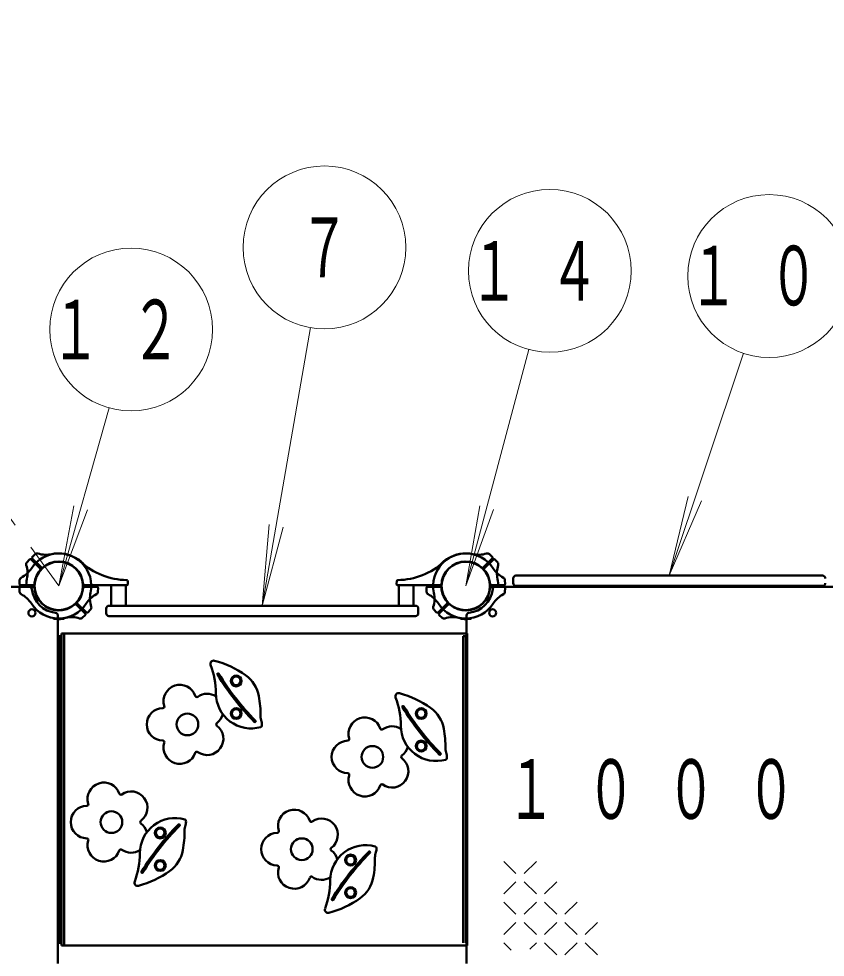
# Model space of a CAD drawing. Units: millimetres on the paper, scale 1:50. Extents: x -385 to 0, y -594 to 267.
# Drawn here: x -215.08 to -185.36, y 187.92 to 222.5 of the extents above; entities that cross this region are included whole.
import ezdxf
from ezdxf.enums import TextEntityAlignment as Align

# ---------------------------------------------------------------- set-up
doc = ezdxf.new("R2010")
doc.units = ezdxf.units.MM
doc.linetypes.add('USER2', pattern=[6, 3, -1, 1, -1])
doc.layers.add('LY_1', color=140, linetype='Continuous', lineweight=50)
doc.styles.add('ＭＳ ゴシック', font='')
doc.styles.get('ＭＳ ゴシック').set_extended_font_data('MS Gothic')

msp = doc.modelspace()

# ---------------------------------------------------------------- linework, layer by layer
at = {"layer": 'LY_1', "color": 7, "linetype": 'USER2', "lineweight": 13}
msp.add_line((-228.66, 222.496), (-213.605, 201.596), dxfattribs=at)
at = {"layer": 'LY_1', "color": 7, "lineweight": 13}
for p, q in [((-204.327, 211.116), (-206.105, 200.866)), ((-196.28, 210.309), (-198.605, 201.596)), ((-188.371, 210.171), (-191.105, 201.976)), ((-211.753, 208.158), (-213.605, 201.596)), ((-191.105, 201.976), (-190.407, 204.894)), ((-191.105, 201.976), (-189.911, 204.729)), ((-213.605, 201.596), (-213.045, 204.544)), ((-213.605, 201.596), (-212.541, 204.402)), ((-198.605, 201.596), (-198.087, 204.551)), ((-198.605, 201.596), (-197.582, 204.417)), ((-206.105, 200.866), (-205.852, 203.856)), ((-206.105, 200.866), (-205.337, 203.766)), ((-196.753, 190.999), (-197.203, 191.449)), ((-196.003, 191.449), (-196.453, 190.999)), ((-196.753, 190.699), (-197.203, 190.249)), ((-196.003, 190.249), (-196.453, 190.699)), ((-195.253, 190.699), (-195.703, 190.249)), ((-196.753, 189.499), (-197.203, 189.949)), ((-196.003, 189.949), (-196.453, 189.499)), ((-195.253, 189.499), (-195.703, 189.949)), ((-194.503, 189.949), (-194.953, 189.499)), ((-196.753, 189.199), (-197.203, 188.749)), ((-196.003, 188.749), (-196.453, 189.199)), ((-195.253, 189.199), (-195.703, 188.749)), ((-194.503, 188.749), (-194.953, 189.199)), ((-193.753, 189.199), (-194.203, 188.749)), ((-196.936, 188.181), (-197.203, 188.449)), ((-196.003, 188.449), (-196.242, 188.209)), ((-195.253, 187.999), (-195.703, 188.449)), ((-194.503, 188.449), (-194.953, 187.999)), ((-193.753, 187.999), (-194.203, 188.449))]:
    msp.add_line(p, q, dxfattribs=at)
at = {"layer": 'LY_1'}
for p, q in [((-214.579, 202.671), (-214.464, 202.778)), ((-197.631, 202.671), (-197.746, 202.778)), ((-214.68, 202.57), (-214.787, 202.455)), ((-214.289, 202.238), (-214.622, 202.571)), ((-214.247, 202.28), (-214.58, 202.614)), ((-212.91, 202.575), (-212.908, 202.577)), ((-212.627, 202.292), (-212.625, 202.294)), ((-199.583, 202.292), (-199.585, 202.294)), ((-199.3, 202.575), (-199.303, 202.577)), ((-197.963, 202.28), (-197.63, 202.614)), ((-197.921, 202.238), (-197.588, 202.571)), ((-197.53, 202.57), (-197.423, 202.455)), ((-185.455, 201.976), (-196.755, 201.976)), ((-215.054, 201.668), (-215.049, 201.813)), ((-214.543, 201.626), (-215.014, 201.626)), ((-212.668, 201.626), (-211.096, 201.626)), ((-211.677, 201.626), (-211.677, 200.866)), ((-211.133, 201.626), (-211.133, 200.866)), ((-211.056, 201.669), (-211.062, 201.773)), ((-201.154, 201.669), (-201.148, 201.773)), ((-199.543, 201.626), (-201.114, 201.626)), ((-201.077, 201.626), (-201.077, 200.866)), ((-200.533, 201.626), (-200.533, 200.866)), ((-197.668, 201.626), (-197.197, 201.626)), ((-197.157, 201.668), (-197.162, 201.813)), ((-196.855, 201.876), (-196.855, 201.696)), ((-221.105, 201.566), (-214.697, 201.566)), ((-215.054, 201.525), (-215.048, 201.368)), ((-214.543, 201.566), (-215.014, 201.566)), ((-212.668, 201.566), (-212.197, 201.566)), ((-212.157, 201.525), (-212.162, 201.38)), ((-200.054, 201.525), (-200.049, 201.38)), ((-199.543, 201.566), (-200.014, 201.566)), ((-197.668, 201.566), (-197.197, 201.566)), ((-191.105, 201.566), (-197.513, 201.566)), ((-197.157, 201.525), (-197.162, 201.368)), ((-185.455, 201.596), (-196.755, 201.596)), ((-191.105, 201.566), (-184.697, 201.566)), ((-212.963, 200.912), (-212.63, 200.579)), ((-212.921, 200.955), (-212.588, 200.622)), ((-199.289, 200.955), (-199.622, 200.622)), ((-199.247, 200.912), (-199.58, 200.579)), ((-212.53, 200.623), (-212.431, 200.729)), ((-211.855, 200.586), (-211.855, 200.766)), ((-211.755, 200.866), (-200.455, 200.866)), ((-200.355, 200.586), (-200.355, 200.766)), ((-199.68, 200.623), (-199.779, 200.729)), ((-213.805, 200.413), (-213.805, 200.41)), ((-213.635, 194.096), (-213.635, 200.504)), ((-213.405, 200.413), (-213.405, 200.41)), ((-212.631, 200.522), (-212.738, 200.422)), ((-211.755, 200.486), (-200.455, 200.486)), ((-199.579, 200.522), (-199.472, 200.422)), ((-198.805, 200.413), (-198.805, 200.41)), ((-198.575, 194.096), (-198.575, 200.504)), ((-198.405, 200.413), (-198.405, 200.41)), ((-213.605, 199.746), (-213.515, 199.746)), ((-213.605, 194.096), (-213.605, 199.746)), ((-213.515, 194.096), (-213.515, 199.746)), ((-213.501, 194.096), (-213.501, 199.846)), ((-213.501, 199.846), (-198.556, 199.846)), ((-213.408, 194.096), (-213.408, 199.846)), ((-198.695, 199.846), (-198.605, 199.846)), ((-198.605, 199.746), (-198.695, 199.746)), ((-198.695, 194.096), (-198.695, 199.746)), ((-198.605, 194.096), (-198.605, 199.746)), ((-198.556, 194.096), (-198.556, 199.846)), ((-213.635, 194.096), (-213.635, 187.689)), ((-213.605, 194.096), (-213.605, 188.446)), ((-213.515, 194.096), (-213.515, 188.446)), ((-213.501, 194.096), (-213.501, 188.346)), ((-213.408, 194.096), (-213.408, 188.346)), ((-198.695, 194.096), (-198.695, 188.446)), ((-198.605, 194.096), (-198.605, 188.446)), ((-198.575, 194.096), (-198.575, 187.689)), ((-198.556, 194.096), (-198.556, 188.346)), ((-213.605, 188.446), (-213.515, 188.446)), ((-213.501, 188.346), (-198.556, 188.346)), ((-198.695, 188.346), (-198.605, 188.346))]:
    msp.add_line(p, q, dxfattribs=at)
at = {"layer": 'LY_1', "color": 7, "lineweight": 13}
for centre in [(-203.814, 214.071), (-195.507, 213.207), (-187.422, 213.017), (-210.938, 211.045)]:
    msp.add_circle(centre, 3, dxfattribs=at)
at = {"layer": 'LY_1'}
for centre, radius in [((-213.605, 201.596), 0.891), ((-198.605, 201.596), 0.891), ((-214.595, 200.606), 0.13), ((-197.615, 200.606), 0.13), ((-207.065, 198.096), 0.2), ((-207.065, 198.096), 0.16), ((-208.865, 196.496), 0.4), ((-207.065, 196.896), 0.2), ((-207.065, 196.896), 0.16), ((-200.247, 196.896), 0.2), ((-200.247, 196.896), 0.16), ((-200.247, 195.696), 0.2), ((-200.247, 195.696), 0.16), ((-202.047, 195.296), 0.4), ((-211.665, 192.896), 0.4), ((-209.865, 192.496), 0.2), ((-209.865, 192.496), 0.16), ((-204.647, 191.896), 0.4), ((-202.847, 191.496), 0.2), ((-202.847, 191.496), 0.16), ((-209.865, 191.296), 0.2), ((-209.865, 191.296), 0.16), ((-202.847, 190.296), 0.2), ((-202.847, 190.296), 0.16)]:
    msp.add_circle(centre, radius, dxfattribs=at)
for centre, radius, start, end in [((-213.605, 201.596), 1.2, 90, 147.2728), ((-214.552, 202.642), 0.04, 133, 225), ((-214.404, 202.697), 0.1, 72.4588, 133), ((-214.073, 203.746), 1, 252.4588, 282.2728), ((-213.605, 201.596), 1.2, 45, 102.2728), ((-213.605, 201.596), 1.2, 47.7828, 90), ((-198.605, 201.596), 1.2, 77.7272, 135), ((-198.605, 201.596), 1.2, 90, 132.2172), ((-198.605, 201.596), 1.2, 32.7272, 90), ((-198.137, 203.746), 1, 257.7272, 287.5412), ((-197.806, 202.697), 0.1, 47, 107.5412), ((-197.659, 202.642), 0.04, 315, 47), ((-214.706, 202.396), 0.1, 137, 197.5412), ((-215.755, 202.064), 1, 347.7272, 17.5412), ((-214.651, 202.543), 0.04, 45, 137), ((-213.605, 201.596), 0.9, 90, 175.7293), ((-213.605, 201.596), 0.9, 45, 130.7293), ((-213.605, 201.596), 0.9, 4.2707, 90), ((-212.893, 202.563), 0.02, 53.6269, 135), ((-213.605, 201.596), 1.22, 45, 53.6269), ((-211.052, 204.411), 2.6, 227.7828, 268.9158), ((-213.605, 201.596), 1.2, 347.7272, 45), ((-213.605, 201.596), 1.22, 36.3731, 45), ((-212.639, 202.308), 0.02, 315, 36.3731), ((-201.159, 204.411), 2.6, 271.0842, 312.2172), ((-198.605, 201.596), 1.2, 135, 192.2728), ((-199.571, 202.308), 0.02, 143.6269, 225), ((-198.605, 201.596), 1.22, 135, 143.6269), ((-198.605, 201.596), 0.9, 90, 175.7293), ((-198.605, 201.596), 1.22, 126.3731, 135), ((-199.317, 202.563), 0.02, 45, 126.3731), ((-198.605, 201.596), 0.9, 49.2707, 135), ((-198.605, 201.596), 0.9, 4.2707, 90), ((-197.56, 202.543), 0.04, 43, 135), ((-196.455, 202.064), 1, 162.4588, 192.2728), ((-197.504, 202.396), 0.1, 342.4588, 43), ((-215.456, 202.786), 1, 297.4588, 327.2728), ((-213.605, 201.596), 0.9, 139.2707, 225), ((-214.317, 202.21), 0.04, 319.2707, 45), ((-214.218, 202.309), 0.04, 225, 310.7293), ((-213.605, 201.596), 0.9, 319.2707, 45), ((-198.605, 201.596), 0.9, 135, 220.7293), ((-197.992, 202.309), 0.04, 229.2707, 315), ((-198.605, 201.596), 0.9, 315, 40.7293), ((-197.893, 202.21), 0.04, 135, 220.7293), ((-196.754, 202.786), 1, 212.7272, 242.5412), ((-196.755, 201.876), 0.1, 90, 180), ((-185.455, 201.876), 0.1, 0, 90), ((-215.014, 201.666), 0.04, 178, 270), ((-214.949, 201.81), 0.1, 117.4588, 178), ((-214.949, 201.81), 0.1, 117.4588, 178), ((-213.605, 201.596), 1.2, 167.7272, 181.4325), ((-214.543, 201.666), 0.04, 270, 355.7293), ((-212.668, 201.666), 0.04, 184.2707, 270), ((-211.102, 201.771), 0.04, 3, 88.9159), ((-211.096, 201.666), 0.04, 270, 3), ((-201.114, 201.666), 0.04, 177, 270), ((-201.109, 201.771), 0.04, 91.0841, 177), ((-199.543, 201.666), 0.04, 270, 355.7293), ((-197.668, 201.666), 0.04, 184.2707, 270), ((-198.605, 201.596), 1.2, 358.5675, 12.2728), ((-197.262, 201.81), 0.1, 2, 62.5412), ((-197.262, 201.81), 0.1, 2, 62.5412), ((-197.197, 201.666), 0.04, 270, 2), ((-196.755, 201.696), 0.1, 180, 270), ((-185.455, 201.696), 0.1, 270, 0), ((-215.014, 201.526), 0.04, 90, 182), ((-214.949, 201.383), 0.1, 182, 242.5412), ((-215.456, 200.407), 1, 32.7272, 62.5412), ((-214.697, 201.466), 0.1, 6.7872, 90), ((-213.605, 201.596), 1, 186.7872, 263.2128), ((-214.543, 201.526), 0.04, 4.2707, 90), ((-213.605, 201.596), 0.9, 184.2707, 270), ((-213.605, 201.596), 0.9, 270, 355.7293), ((-212.668, 201.526), 0.04, 90, 175.7293), ((-211.754, 200.407), 1, 117.4588, 147.2728), ((-211.455, 201.129), 1, 167.7272, 197.5412), ((-212.262, 201.383), 0.1, 297.4588, 358), ((-212.197, 201.526), 0.04, 358, 90), ((-200.014, 201.526), 0.04, 90, 182), ((-199.949, 201.383), 0.1, 182, 242.5412), ((-200.456, 200.407), 1, 32.7272, 62.5412), ((-200.755, 201.129), 1, 342.4588, 12.2728), ((-199.543, 201.526), 0.04, 4.2707, 90), ((-198.605, 201.596), 0.9, 184.2707, 270), ((-198.605, 201.596), 0.9, 270, 355.7293), ((-198.605, 201.596), 1, 276.7872, 353.2128), ((-197.668, 201.526), 0.04, 90, 175.7293), ((-197.513, 201.466), 0.1, 90, 173.2128), ((-196.754, 200.407), 1, 117.4588, 147.2728), ((-197.262, 201.383), 0.1, 297.4588, 358), ((-197.197, 201.526), 0.04, 358, 90), ((-213.605, 201.596), 1.2, 212.7272, 270), ((-213.605, 201.596), 0.9, 225, 310.7293), ((-213.605, 201.596), 1.2, 270, 327.2728), ((-212.992, 200.884), 0.04, 45, 130.7293), ((-212.893, 200.983), 0.04, 139.2707, 225), ((-198.605, 201.596), 1.2, 212.7272, 270), ((-199.317, 200.983), 0.04, 315, 40.7293), ((-199.218, 200.884), 0.04, 49.2707, 135), ((-198.605, 201.596), 0.9, 229.2707, 315), ((-198.605, 201.596), 1.2, 270, 327.2728), ((-213.735, 200.504), 0.1, 0, 83.2128), ((-212.659, 200.551), 0.04, 313, 45), ((-212.56, 200.65), 0.04, 225, 317), ((-212.504, 200.797), 0.1, 317, 17.5412), ((-211.755, 200.766), 0.1, 90, 180), ((-211.755, 200.586), 0.1, 180, 270), ((-200.455, 200.766), 0.1, 0, 90), ((-200.455, 200.586), 0.1, 270, 0), ((-199.706, 200.797), 0.1, 162.4588, 223), ((-199.651, 200.65), 0.04, 223, 315), ((-199.552, 200.551), 0.04, 135, 227), ((-198.475, 200.504), 0.1, 96.7872, 180), ((-213.785, 200.41), 0.02, 180, 261.3731), ((-213.605, 201.596), 1.22, 261.3731, 270), ((-213.605, 201.596), 1.2, 268.5675, 282.2728), ((-213.605, 201.596), 1.22, 270, 278.6269), ((-213.425, 200.41), 0.02, 278.6269, 0), ((-213.137, 199.447), 1, 72.4588, 102.2728), ((-212.806, 200.496), 0.1, 252.4588, 313), ((-199.404, 200.496), 0.1, 227, 287.5412), ((-199.073, 199.447), 1, 77.7272, 107.5412), ((-198.605, 201.596), 1.2, 257.7272, 271.4325), ((-198.785, 200.41), 0.02, 180, 261.3731), ((-198.605, 201.596), 1.22, 261.3731, 270), ((-198.605, 201.596), 1.22, 270, 278.6269), ((-198.425, 200.41), 0.02, 278.6269, 0), ((-207.898, 198.729), 0.117, 75.0158, 200.6365), ((-208.798, 195.365), 3.6, 54.7164, 75.0158), ((-210.815, 197.63), 3, 0.2152, 20.6365), ((-207.734, 198.343), 0.03, 31.7424, 211.7424), ((-199.23, 203.604), 10.03, 211.7424, 224.3854), ((-199.23, 203.604), 9.97, 211.7424, 224.3854), ((-207.412, 197.324), 1.2, 10.124, 54.7164), ((-209.143, 197.352), 0.6, 18.724, 197.276), ((-208.518, 197.564), 0.06, 198.724, 305.276), ((-208.137, 197.025), 0.6, 56.9457, 125.276), ((-206.515, 197.646), 1.3, 180.2152, 285.8756), ((-210.168, 196.832), 4, 359.5898, 10.124), ((-201.08, 197.529), 0.117, 75.0158, 200.6365), ((-203.997, 196.43), 3, 0.2152, 20.6365), ((-201.98, 194.165), 3.6, 54.7164, 75.0158), ((-209.773, 197.156), 0.06, 270.724, 17.276), ((-200.916, 197.143), 0.03, 31.7424, 211.7424), ((-192.412, 202.404), 10.03, 211.7424, 224.3854), ((-192.412, 202.404), 9.97, 211.7424, 224.3854), ((-209.765, 196.496), 0.6, 90.724, 269.276), ((-208.137, 197.025), 0.6, 306.724, 344.9564), ((-205.568, 196.799), 0.6, 179.5898, 198.7742), ((-200.594, 196.124), 1.2, 10.124, 54.7164), ((-208.137, 195.967), 0.6, 234.724, 53.276), ((-207.742, 196.496), 0.06, 126.724, 233.276), ((-206.377, 196.609), 0.03, 224.3854, 44.3854), ((-206.176, 196.454), 0.06, 285.8756, 356.0711), ((-206.515, 196.477), 0.4, 356.0711, 18.7742), ((-202.325, 196.152), 0.6, 18.724, 197.276), ((-201.319, 195.825), 0.6, 56.9457, 125.276), ((-199.697, 196.446), 1.3, 180.2152, 285.8756), ((-201.7, 196.364), 0.06, 198.724, 305.276), ((-203.35, 195.632), 4, 359.5898, 10.124), ((-209.773, 195.836), 0.06, 342.724, 89.276), ((-209.143, 195.64), 0.6, 162.724, 341.276), ((-202.947, 195.296), 0.6, 90.724, 269.276), ((-202.956, 195.956), 0.06, 270.724, 17.276), ((-208.518, 195.429), 0.06, 54.724, 161.276), ((-201.319, 195.825), 0.6, 306.724, 344.9564), ((-199.559, 195.409), 0.03, 224.3854, 44.3854), ((-198.75, 195.599), 0.6, 179.5898, 198.7742), ((-199.697, 195.277), 0.4, 356.0711, 18.7742), ((-201.319, 194.767), 0.6, 234.724, 53.276), ((-200.924, 195.296), 0.06, 126.724, 233.276), ((-199.358, 195.254), 0.06, 285.8756, 356.0711), ((-202.956, 194.636), 0.06, 342.724, 89.276), ((-211.943, 193.752), 0.6, 18.724, 197.276), ((-202.325, 194.44), 0.6, 162.724, 341.276), ((-210.937, 193.425), 0.6, 306.724, 125.276), ((-201.7, 194.229), 0.06, 54.724, 161.276), ((-211.318, 193.964), 0.06, 198.724, 305.276), ((-212.565, 192.896), 0.6, 90.724, 269.276), ((-212.573, 193.556), 0.06, 270.724, 17.276), ((-204.925, 192.752), 0.6, 18.724, 197.276), ((-209.315, 191.746), 1.3, 74.1244, 179.7848), ((-208.976, 192.939), 0.06, 3.9289, 74.1244), ((-203.919, 192.425), 0.6, 306.724, 125.276), ((-210.542, 192.896), 0.06, 126.724, 233.276), ((-210.937, 192.367), 0.6, 15.0436, 53.276), ((-202.03, 185.789), 10.03, 135.6146, 148.2576), ((-202.03, 185.789), 9.97, 135.6146, 148.2576), ((-209.177, 192.784), 0.03, 315.6146, 135.6146), ((-208.368, 192.594), 0.6, 161.2258, 180.4102), ((-209.315, 192.916), 0.4, 341.2258, 3.9289), ((-204.3, 192.964), 0.06, 198.724, 305.276), ((-212.573, 192.236), 0.06, 342.724, 89.276), ((-212.968, 192.561), 4, 349.876, 0.4102), ((-205.547, 191.896), 0.6, 90.724, 269.276), ((-205.556, 192.556), 0.06, 270.724, 17.276), ((-211.943, 192.04), 0.6, 162.724, 341.276), ((-202.297, 190.746), 1.3, 74.1244, 179.7848), ((-203.524, 191.896), 0.06, 126.724, 233.276), ((-201.958, 191.939), 0.06, 3.9289, 74.1244), ((-202.297, 191.916), 0.4, 341.2258, 3.9289), ((-211.318, 191.829), 0.06, 54.724, 161.276), ((-210.937, 192.367), 0.6, 234.724, 303.0543), ((-213.615, 191.763), 3, 339.3635, 359.7848), ((-210.212, 192.069), 1.2, 305.2836, 349.876), ((-203.919, 191.367), 0.6, 15.0436, 53.276), ((-195.012, 184.789), 10.03, 135.6146, 148.2576), ((-195.012, 184.789), 9.97, 135.6146, 148.2576), ((-202.159, 191.784), 0.03, 315.6146, 135.6146), ((-205.95, 191.561), 4, 349.876, 0.4102), ((-201.35, 191.594), 0.6, 161.2258, 180.4102), ((-205.556, 191.236), 0.06, 342.724, 89.276), ((-211.598, 194.028), 3.6, 284.9842, 305.2836), ((-210.534, 191.05), 0.03, 148.2576, 328.2576), ((-204.925, 191.04), 0.6, 162.724, 341.276), ((-204.3, 190.829), 0.06, 54.724, 161.276), ((-210.698, 190.664), 0.117, 159.3635, 284.9842), ((-203.919, 191.367), 0.6, 234.724, 303.0543), ((-206.597, 190.763), 3, 339.3635, 359.7848), ((-203.194, 191.069), 1.2, 305.2836, 349.876), ((-204.58, 193.028), 3.6, 284.9842, 305.2836), ((-203.516, 190.05), 0.03, 148.2576, 328.2576), ((-203.68, 189.664), 0.117, 159.3635, 284.9842)]:
    msp.add_arc(centre, radius, start, end, dxfattribs=at)

# ---------------------------------------------------------------- texts
at = {"layer": 'LY_1', "color": 7, "style": 'ＭＳ ゴシック', "width": 0.6}
msp.add_text('７', height=2.199, dxfattribs=at).set_placement((-203.814, 214.071), align=Align.MIDDLE_CENTER)
at = {"layer": 'LY_1', "color": 7, "char_height": 2.199, "style": 'ＭＳ ゴシック'}
for s, insert, attachment_point in [('\\T1.64;\\W0.6;１４', (-195.507, 213.207), 5), ('\\T1.64;\\W0.6;１０', (-187.422, 213.017), 5), ('\\T1.64;\\W0.6;１２', (-210.938, 211.045), 5), ('\\T1.64;\\W0.6;１０００', (-197.105, 194.096), 4)]:
    msp.add_mtext(s, dxfattribs=dict(at, insert=insert, attachment_point=attachment_point))

doc.saveas('drawing.dxf')
